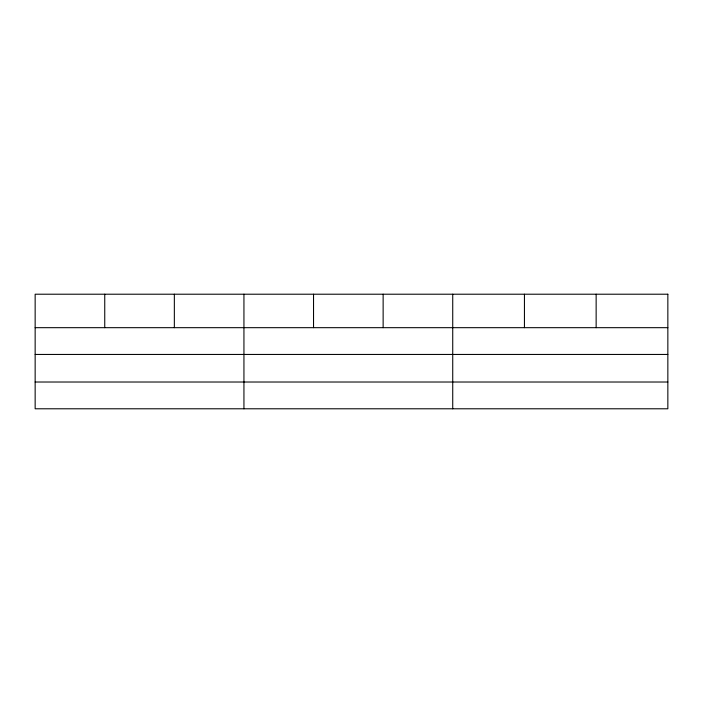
<?xml version="1.0" encoding="UTF-8"?>
<svg xmlns="http://www.w3.org/2000/svg" width="703" height="703" viewBox="0 0 703 703"><rect width="100%" height="100%" fill="white"/><g stroke="black" fill="none" stroke-linecap="round" stroke-linejoin="round"><path stroke-width="1.05" d="M35.15 327.677L667.85 327.677M35.15 354.444L667.85 354.444M35.15 382.019L667.85 382.019M596.144 294.214L596.144 327.677M524.438 294.214L524.438 327.677M452.732 294.214L452.732 408.786M383.135 294.214L383.135 327.677M313.538 294.214L313.538 327.677M243.941 294.214L243.941 408.786M174.344 294.214L174.344 327.677M104.747 294.214L104.747 327.677M667.85 294.214L35.15 294.214L35.15 408.786L667.85 408.786L667.85 294.214"/></g></svg>
